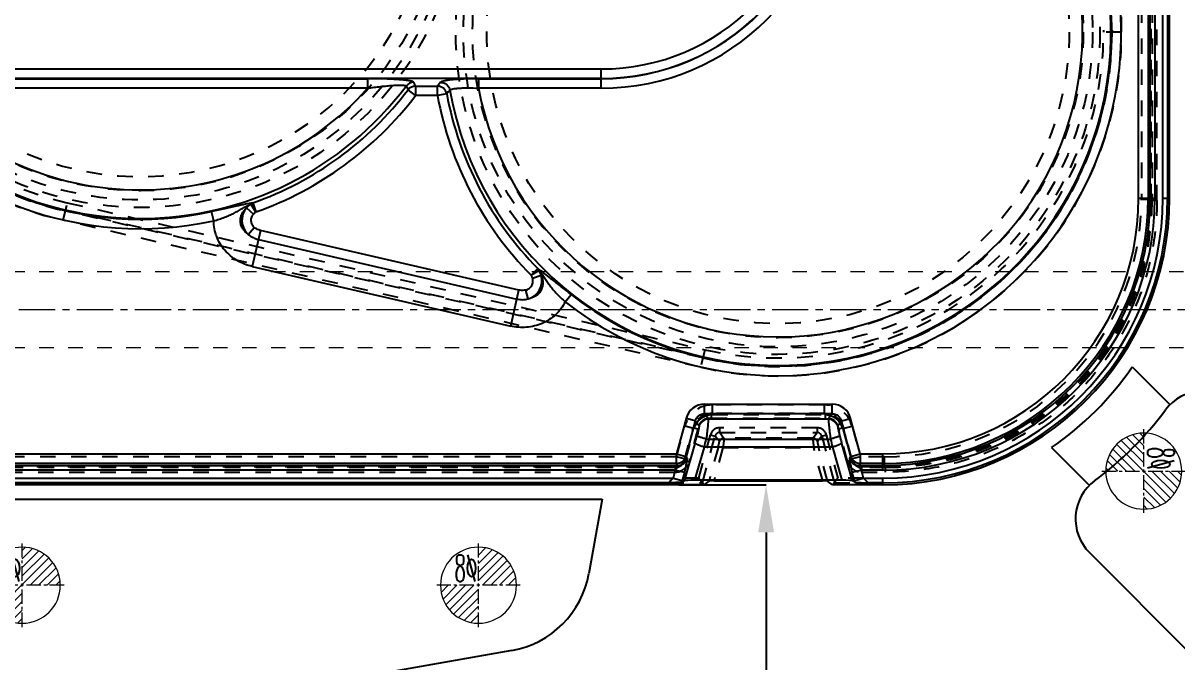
# Model space of a CAD drawing. Header units: millimetres. Extents: x -685 to 1888, y -6001 to 855.
# Drawn here: x 227.9 to 349.3, y -1330.8 to -1263.6 of the extents above; entities that cross this region are included whole.
import ezdxf
from ezdxf.enums import TextEntityAlignment as Align

# ---------------------------------------------------------------- set-up
doc = ezdxf.new("R2010")
doc.units = ezdxf.units.MM
doc.header["$LTSCALE"] = 16.335
doc.header["$PDMODE"] = 3
doc.header["$PDSIZE"] = 0.3125
doc.linetypes.add('CENTER', pattern=[0.6, 0.375, -0.075, 0.075, -0.075])
doc.linetypes.add('HIDDEN', pattern=[0.2, 0.1, -0.1])
doc.layers.get('0').update_dxf_attribs({"linetype": 'CONTINUOUS'})
doc.layers.get('Defpoints').update_dxf_attribs({"linetype": 'CONTINUOUS'})
for name, color, linetype, lineweight in [('cool', 153, 'HIDDEN', 9), ('epin', 13, 'CONTINUOUS', 9), ('sp', 193, 'CONTINUOUS', 9)]:
    doc.layers.add(name, color=color, linetype=linetype, lineweight=lineweight)
doc.layers.add('DEFAULT_2', color=8, linetype='HIDDEN')
doc.styles.get("Standard").update_dxf_attribs({"font": 'txt', "width": 0.8})
doc.styles.add('TXT', font='txt.shx', dxfattribs={"bigfont": 'gbcbig.shx'})
doc.styles.add('TXT05', font='txt.shx', dxfattribs={"width": 0.5, "bigfont": 'gbcbig.shx'})
doc.dimstyles.new('mold', dxfattribs={"dimtxt": 8, "dimasz": 5, "dimexe": 0, "dimexo": 0, "dimgap": 0, "dimtad": 1, "dimzin": 1, "dimtxsty": 'Standard', "dimcen": 0, "dimclrd": 4, "dimclre": 4, "dimclrt": 6, "dimazin": 0, "dimtfac": 1, "dimtofl": 0, "dimtmove": 0, "dimatfit": 3, "dimfxl": 0, "dimarcsym": 0})

# ---------------------------------------------------------------- blocks, each defined once
blk = doc.blocks.new('*D146')
at = {"color": 4, "lineweight": -2}
for p, q in [((296.88, -1312.15), (306.07, -1312.15)), ((306.07, -1317.15), (306.07, -1403.71)), ((296.88, -1408.71), (306.07, -1408.71))]:
    blk.add_line(p, q, dxfattribs=at)
at = {"color": 4}
for points in [[(305.24, -1317.15), (306.91, -1317.15), (306.07, -1312.15)], [(305.24, -1403.71), (306.91, -1403.71), (306.07, -1408.71)]]:
    blk.add_solid(points, dxfattribs=at)
at = {"layer": 'Defpoints', "color": 0}
for p in [(296.88, -1312.15), (296.88, -1408.71), (306.07, -1408.71)]:
    blk.add_point(p, dxfattribs=at)
at = {"color": 6, "insert": (301.41, -1365.42), "char_height": 8, "attachment_point": 5, "rotation": 90}
blk.add_mtext('96,56', dxfattribs=at)
blk = doc.blocks.new('sp_80_th', base_point=(180.03, -1065.14))
at = {"layer": 'sp', "color": 1, "linetype": 'CENTER', "ltscale": 2.643404}
for p, q in [((180.03, -1111.89), (180.03, -1018.39)), ((133.28, -1065.14), (226.78, -1065.14))]:
    blk.add_line(p, q, dxfattribs=at)
at = {"layer": 'sp', "linetype": 'HIDDEN', "ltscale": 2.073258}
for radius in [42.5, 40]:
    blk.add_circle((180.03, -1065.14), radius, dxfattribs=at)
at = {"layer": 'sp', "color": 6, "style": 'TXT'}
blk.add_text('SP%%c80', height=10, dxfattribs=at).set_placement((180.03, -1081.14), align=Align.MIDDLE)
blk = doc.blocks.new('124')
at = {"layer": 'cool', "ltscale": 0.932966}
for p, q in [((10.14, -1344.71), (401.48, -1344.71)), ((10.14, -1352.71), (401.48, -1352.71))]:
    blk.add_line(p, q, dxfattribs=at)
at = {"layer": 'cool', "color": 1, "linetype": 'CENTER', "ltscale": 0.621977}
blk.add_line((-4.19, -1348.71), (415.81, -1348.71), dxfattribs=at)
blk = doc.blocks.new('epin_ejp_8')
at = {"layer": 'epin'}
h = blk.add_hatch(dxfattribs=at)
h.set_pattern_fill('_ANSI31', color=123, scale=0.2, angle=90, style=0)
h.set_pattern_definition([(135, (-263.1036, 1313.3417), (-0.4490128, -0.4490128), [])])
h.paths.add_polyline_path([(0, 4, 0.414214), (-4, 0), (0, 0)])
h.paths.add_polyline_path([(4, 0), (0, 0), (0, -4, 0.414214)])
at = {"layer": 'epin', "color": 1, "linetype": 'CENTER', "ltscale": 0.248791}
for p, q in [((0, -4.4), (0, 4.4)), ((-4.4, 0), (4.4, 0))]:
    blk.add_line(p, q, dxfattribs=at)
at = {"layer": 'epin'}
blk.add_circle((0, 0), 4, dxfattribs=at)
at = {"layer": 'epin', "color": 6, "style": 'TXT05', "width": 0.5}
blk.add_text('%%c8', height=2.8, dxfattribs=at).set_placement((1.33, 1.8), align=Align.MIDDLE)
blk = doc.blocks.new('02')
at = {"layer": 'epin', "color": 4, "xscale": -1, "rotation": 270}
blk.add_blockref('epin_ejp_8', (345.81, -1310.71), dxfattribs=at)
at = {"layer": 'epin', "xscale": -1}
for p in [(227.81, -1322.71), (275.81, -1322.71)]:
    blk.add_blockref('epin_ejp_8', p, dxfattribs=at)

msp = doc.modelspace()

# ---------------------------------------------------------------- linework, layer by layer
at = {"color": 7, "linetype": 'Continuous'}
for p, q in [((345.269, -1281.999), (345.269, -1170.444)), ((346.271, -1170.444), (346.271, -1281.999)), ((346.479, -1281.999), (346.479, -1170.444)), ((346.98, -1170.444), (346.98, -1281.999)), ((347.816, -1281.999), (347.816, -1170.444)), ((348.317, -1170.444), (348.317, -1281.999)), ((348.522, -1281.999), (348.522, -1170.444)), ((122.899, -1268.405), (288.724, -1268.405)), ((288.724, -1270.426), (288.724, -1268.405)), ((288.724, -1269.405), (122.899, -1269.405)), ((216.326, -1269.427), (264.14, -1269.427)), ((264.14, -1269.427), (264.14, -1270.426)), ((269.196, -1270.203), (268.999, -1269.805)), ((271.819, -1269.805), (271.487, -1270.203)), ((275.814, -1269.427), (288.724, -1269.427)), ((275.814, -1269.427), (275.814, -1270.426)), ((264.14, -1270.426), (216.326, -1270.426)), ((268.201, -1270.203), (268.402, -1270.596)), ((269.196, -1271.203), (268.402, -1270.596)), ((269.196, -1270.203), (271.487, -1270.203)), ((269.196, -1270.203), (269.196, -1271.203)), ((271.487, -1271.203), (271.487, -1270.203)), ((272.469, -1271.02), (271.487, -1271.203)), ((288.724, -1270.426), (275.814, -1270.426)), ((271.487, -1271.203), (269.196, -1271.203)), ((345.269, -1281.999), (346.98, -1281.999)), ((347.816, -1281.999), (348.522, -1281.999)), ((251.416, -1282.998), (252.128, -1283.662)), ((252.395, -1283.439), (251.862, -1282.624)), ((252.061, -1282.496), (252.395, -1283.439)), ((247.945, -1284.378), (247.732, -1283.402)), ((251.581, -1285.808), (252.211, -1285.066)), ((252.863, -1285.385), (251.989, -1289.178)), ((280.071, -1291.656), (252.863, -1285.385)), ((252.645, -1286.333), (279.853, -1292.604)), ((251.989, -1289.178), (279.197, -1295.449)), ((281.345, -1290.111), (282.057, -1289.41)), ((282.18, -1289.612), (281.345, -1290.111)), ((282.417, -1290.143), (281.486, -1290.428)), ((279.197, -1295.449), (280.071, -1291.656)), ((281.039, -1292.598), (280.797, -1291.655)), ((284.934, -1292.903), (285.553, -1292.119)), ((299.593, -1304.677), (299.593, -1303.674)), ((299.594, -1303.674), (313.03, -1303.674)), ((313.03, -1304.677), (313.03, -1303.674)), ((297.657, -1305.16), (296.656, -1308.896)), ((298.625, -1305.42), (297.657, -1305.16)), ((313.03, -1304.677), (299.593, -1304.677)), ((299.987, -1305.19), (299.593, -1304.677)), ((313.03, -1304.677), (312.636, -1305.19)), ((313.998, -1305.42), (314.966, -1305.16)), ((315.967, -1308.896), (314.966, -1305.16)), ((298.625, -1305.42), (297.624, -1309.155)), ((298.625, -1305.42), (299.019, -1305.933)), ((299.987, -1305.19), (312.636, -1305.19)), ((313.604, -1305.933), (313.998, -1305.42)), ((314.999, -1309.155), (313.998, -1305.42)), ((299.768, -1307.334), (312.856, -1307.334)), ((298.608, -1307.689), (297.455, -1311.724)), ((298.582, -1311.669), (299.576, -1308.189)), ((313.047, -1308.189), (299.576, -1308.189)), ((313.047, -1308.189), (314.041, -1311.669)), ((315.168, -1311.724), (314.015, -1307.689)), ((206.832, -1308.896), (296.656, -1308.896)), ((296.656, -1309.898), (207.407, -1309.898)), ((296.656, -1308.896), (297.624, -1309.155)), ((296.656, -1309.898), (296.656, -1308.896)), ((296.656, -1309.898), (296.815, -1310.106)), ((297.783, -1309.363), (297.624, -1309.155)), ((314.999, -1309.155), (314.84, -1309.363)), ((314.999, -1309.155), (315.967, -1308.896)), ((315.808, -1310.106), (315.967, -1309.898)), ((315.967, -1308.896), (318.372, -1308.896)), ((315.967, -1308.896), (315.967, -1309.898)), ((318.372, -1309.898), (315.967, -1309.898)), ((318.372, -1310.607), (318.372, -1308.896)), ((207.2, -1310.106), (296.815, -1310.106)), ((296.514, -1310.607), (207.2, -1310.607)), ((296.514, -1310.607), (296.29, -1311.443)), ((297.482, -1310.867), (296.514, -1310.607)), ((297.482, -1310.867), (297.258, -1311.702)), ((316.109, -1310.607), (315.141, -1310.867)), ((315.365, -1311.702), (315.141, -1310.867)), ((315.808, -1310.106), (318.372, -1310.106)), ((318.372, -1310.607), (316.109, -1310.607)), ((316.333, -1311.443), (316.109, -1310.607)), ((299.548, -1312.149), (112.075, -1312.149)), ((115.333, -1311.443), (296.29, -1311.443)), ((295.783, -1311.944), (115.84, -1311.944)), ((296.29, -1311.443), (297.258, -1311.702)), ((297.212, -1311.871), (297.455, -1311.724)), ((314.041, -1311.669), (298.582, -1311.669)), ((299.548, -1312.149), (300.072, -1311.747)), ((300.598, -1311.722), (312.025, -1311.722)), ((313.075, -1312.149), (312.551, -1311.747)), ((318.372, -1312.149), (313.075, -1312.149)), ((315.411, -1311.871), (315.168, -1311.724)), ((315.365, -1311.702), (316.333, -1311.443)), ((316.333, -1311.443), (318.372, -1311.443)), ((318.372, -1311.944), (316.84, -1311.944)), ((318.372, -1312.149), (318.372, -1311.443))]:
    msp.add_line(p, q, dxfattribs=at)
for p, q in [((344.588, -1299.73), (348.58, -1303.722)), ((336.103, -1308.215), (340.094, -1312.207)), ((340.094, -1319.278), (350.781, -1329.965))]:
    msp.add_line(p, q)
at = {"color": 2}
for p, q in [((213.312, -1313.649), (288.812, -1313.649)), ((288.812, -1313.649), (287.434, -1321.461)), ((279.322, -1329.572), (260.237, -1332.938))]:
    msp.add_line(p, q, dxfattribs=at)
at = {"color": 7, "linetype": 'Continuous'}
for centre, radius, start, end in [((307.317, -1264.546), 35.046, 189.9987, 68.30839), ((307.317, -1264.546), 32.047, 190.57252, 68.30835), ((288.724, -1245.819), 24.608, 270, 360), ((288.724, -1245.819), 23.608, 270, 0), ((288.724, -1245.819), 23.586, 270, 0), ((288.724, -1245.819), 22.587, 270, 360), ((307.317, -1264.546), 36.126, 231.71501, 25.30613), ((307.317, -1264.546), 35.127, 231.71639, 25.30399), ((269.005, -1270.816), 1.011, 90.32314, 142.61796), ((240.233, -1249.085), 36.126, 217.11884, 282.32715), ((240.233, -1249.085), 35.127, 217.11884, 282.32501), ((240.233, -1249.085), 35.046, 217.05474, 322.94526), ((240.233, -1249.085), 32.047, 221.75488, 318.24512), ((240.233, -1249.085), 35.444, 289.49497, 322.63299), ((269.202, -1271.214), 1.011, 90.3234, 142.31975), ((271.476, -1271.216), 1.012, 11.11472, 89.39733), ((461.832, -1433.302), 249.387, 139.28596, 139.40377), ((307.317, -1264.546), 35.444, 190.52423, 224.54711), ((240.233, -1249.085), 36.443, 289.49497, 322.63299), ((307.317, -1264.546), 36.443, 190.52423, 224.54711), ((318.372, -1281.999), 30.15, 270, 0), ((318.372, -1281.999), 29.946, 270, 0), ((318.372, -1281.999), 29.444, 270, 0), ((318.372, -1281.999), 28.609, 270, 360), ((318.372, -1281.999), 28.107, 270, 0), ((318.372, -1281.999), 27.9, 270, 0), ((318.372, -1281.999), 26.897, 270, 360), ((252.928, -1284.32), 2.008, 138.8482, 227.86219), ((280.48, -1290.67), 2.008, 286.17961, 15.19544), ((318.372, -1281.999), 31.65, 304.07211, 325.92789), ((299.593, -1305.678), 2.004, 89.982, 165.01819), ((313.03, -1305.678), 2.004, 14.982, 90.01819), ((318.372, -1281.999), 37.15, 306.81622, 323.18378), ((240.758, -1291.163), 60.164, 344.05728, 344.73395), ((211.419, -1288.043), 90.43, 347.12759, 347.68296), ((401.178, -1288.049), 90.404, 192.31696, 192.87249), ((371.149, -1291.363), 59.421, 195.26182, 195.94695), ((296.652, -1308.891), 1.008, 270.22947, 344.77053), ((296.811, -1309.098), 1.008, 270.24136, 344.75861), ((315.812, -1309.098), 1.008, 195.24142, 269.75857), ((315.971, -1308.891), 1.008, 195.22948, 269.77052), ((275.004, -1305.739), 23.039, 344.56515, 345.00039), ((337.658, -1305.729), 23.079, 195.00003, 195.43451)]:
    msp.add_arc(centre, radius, start, end, dxfattribs=at)
for centre, start, end in [((352.115, -1307.257), 45, 143.18378), ((343.63, -1315.742), 126.81622, 225)]:
    msp.add_arc(centre, 5, start, end)
at = {"color": 2}
msp.add_arc((277.586, -1319.724), 10, 280, 350, dxfattribs=at)
at = {"color": 7, "linetype": 'Continuous'}
for centre, major_axis, ratio, start_param, end_param in [((298.497, -1311.724), (1.046, 0.004), 0.0523469, 1.4897992, 3.0546433), ((300.591, -1311.748), (0.52, 0), 0.0506126, 1.5571982, 3.0756346), ((312.032, -1311.748), (0.52, 0), 0.0506126, 0.065958, 1.5843945), ((314.126, -1311.724), (1.046, -0.004), 0.0523469, 0.0869494, 1.6517935)]:
    msp.add_ellipse(centre, major_axis=major_axis, ratio=ratio, start_param=start_param, end_param=end_param, dxfattribs=at)
for points, knots in [([(268.999, -1269.805), (268.989, -1269.786), (268.936, -1269.751), (268.833, -1269.713), (268.679, -1269.674), (268.479, -1269.637), (268.237, -1269.602), (267.847, -1269.558), (267.291, -1269.513), (266.566, -1269.473), (265.784, -1269.446), (264.969, -1269.43), (264.418, -1269.427), (264.14, -1269.427)], [0, 0, 0, 0, 0.0133581, 0.0359989, 0.0684398, 0.1102075, 0.1603625, 0.217912, 0.350885, 0.501184, 0.6624423, 0.82989, 1, 1, 1, 1]), ([(275.814, -1269.427), (275.331, -1269.427), (274.626, -1269.439), (273.724, -1269.484), (273.138, -1269.529), (272.643, -1269.583), (272.257, -1269.645), (272.008, -1269.704), (271.876, -1269.76), (271.832, -1269.789), (271.819, -1269.805)], [0, 0, 0, 0, 0.3588999, 0.5235752, 0.6708097, 0.7955788, 0.8935581, 0.9618376, 0.9845225, 1, 1, 1, 1]), ([(271.819, -1269.805), (271.933, -1269.806), (272.166, -1269.853), (272.572, -1270.079), (272.762, -1270.409), (272.803, -1270.631)], [0, 0, 0, 0, 0.2478099, 0.5070942, 1, 1, 1, 1]), ([(264.14, -1270.426), (264.374, -1270.393), (264.836, -1270.329), (265.519, -1270.246), (266.174, -1270.179), (266.78, -1270.131), (267.312, -1270.105), (267.696, -1270.103), (267.939, -1270.119), (268.067, -1270.137), (268.152, -1270.159), (268.195, -1270.187), (268.201, -1270.203)], [0, 0, 0, 0, 0.1728441, 0.3418237, 0.5038534, 0.6542288, 0.7871423, 0.8939198, 0.9347341, 0.9661081, 0.9876346, 1, 1, 1, 1]), ([(272.803, -1270.631), (272.813, -1270.617), (272.845, -1270.59), (272.944, -1270.542), (273.131, -1270.493), (273.421, -1270.447), (273.793, -1270.414), (274.234, -1270.394), (274.916, -1270.387), (275.449, -1270.405), (275.814, -1270.427)], [0, 0, 0, 0, 0.0166247, 0.0399508, 0.108489, 0.205596, 0.3290323, 0.4756723, 0.6402701, 1, 1, 1, 1]), ([(252.061, -1282.496), (251.804, -1282.543), (251.222, -1282.649), (250.237, -1282.851), (249.053, -1283.111), (248.19, -1283.302), (247.731, -1283.402)], [0, 0, 0, 0, 0.1773132, 0.400947, 0.6814413, 1, 1, 1, 1]), ([(247.945, -1284.378), (248.144, -1284.326), (248.532, -1284.207), (249.091, -1284.011), (249.617, -1283.806), (250.099, -1283.576), (250.544, -1283.326), (251.115, -1282.983), (251.557, -1282.754), (251.862, -1282.624)], [0, 0, 0, 0, 0.1432349, 0.2820841, 0.4130708, 0.5360319, 0.6539241, 0.7692362, 1, 1, 1, 1]), ([(251.581, -1285.808), (251.363, -1285.653), (251.068, -1285.355), (250.831, -1284.86), (250.752, -1284.446), (250.782, -1284.026), (250.96, -1283.508), (251.217, -1283.177), (251.416, -1282.998)], [0, 0, 0, 0, 0.2459115, 0.372434, 0.5001995, 0.6281093, 0.7544146, 1, 1, 1, 1]), ([(251.862, -1282.624), (251.822, -1282.651), (251.662, -1282.761), (251.516, -1282.891), (251.416, -1282.998)], [0, 0, 0, 0, 0.2477221, 1, 1, 1, 1]), ([(251.862, -1282.624), (251.878, -1282.61), (251.939, -1282.56), (252.008, -1282.52), (252.061, -1282.496)], [0, 0, 0, 0, 0.2616841, 1, 1, 1, 1]), ([(251.989, -1289.178), (251.442, -1289.052), (250.377, -1288.632), (249.058, -1287.538), (248.167, -1286.07), (247.951, -1284.939), (247.945, -1284.378)], [0, 0, 0, 0, 0.2501446, 0.500177, 0.7501331, 1, 1, 1, 1]), ([(252.128, -1283.662), (252.039, -1283.757), (251.897, -1283.985), (251.835, -1284.384), (251.943, -1284.772), (252.111, -1284.982), (252.211, -1285.066)], [0, 0, 0, 0, 0.250037, 0.5000296, 0.7499978, 1, 1, 1, 1]), ([(252.128, -1283.662), (252.148, -1283.641), (252.23, -1283.558), (252.322, -1283.486), (252.395, -1283.439)], [0, 0, 0, 0, 0.2462281, 1, 1, 1, 1]), ([(252.863, -1285.385), (252.803, -1285.371), (252.569, -1285.304), (252.349, -1285.184), (252.211, -1285.066)], [0, 0, 0, 0, 0.2562297, 1, 1, 1, 1]), ([(251.581, -1285.808), (251.734, -1285.938), (252.073, -1286.157), (252.453, -1286.289), (252.645, -1286.333)], [0, 0, 0, 0, 0.5050789, 1, 1, 1, 1]), ([(280.798, -1291.655), (280.924, -1291.623), (281.167, -1291.508), (281.434, -1291.206), (281.553, -1290.82), (281.525, -1290.553), (281.486, -1290.428)], [0, 0, 0, 0, 0.2500368, 0.5000291, 0.7499978, 1, 1, 1, 1]), ([(282.417, -1290.143), (282.517, -1290.391), (282.604, -1290.802), (282.537, -1291.346), (282.38, -1291.737), (282.128, -1292.074), (281.698, -1292.414), (281.303, -1292.554), (281.039, -1292.598)], [0, 0, 0, 0, 0.2457978, 0.3723309, 0.5001044, 0.6280048, 0.7543013, 1, 1, 1, 1]), ([(281.345, -1290.111), (281.36, -1290.136), (281.416, -1290.238), (281.461, -1290.345), (281.486, -1290.428)], [0, 0, 0, 0, 0.253816, 1, 1, 1, 1]), ([(285.554, -1292.119), (285.185, -1291.828), (284.493, -1291.28), (283.541, -1290.527), (282.745, -1289.914), (282.268, -1289.564), (282.057, -1289.41)], [0, 0, 0, 0, 0.3185556, 0.5990634, 0.8226928, 1, 1, 1, 1]), ([(282.057, -1289.41), (282.069, -1289.424), (282.118, -1289.486), (282.157, -1289.556), (282.18, -1289.612)], [0, 0, 0, 0, 0.239195, 1, 1, 1, 1]), ([(282.18, -1289.612), (282.289, -1289.738), (282.5, -1289.993), (282.785, -1290.401), (283.057, -1290.82), (283.349, -1291.24), (283.682, -1291.658), (284.064, -1292.072), (284.482, -1292.492), (284.778, -1292.769), (284.934, -1292.903)], [0, 0, 0, 0, 0.115921, 0.2307272, 0.3464882, 0.4639494, 0.5869936, 0.7179887, 0.8567639, 1, 1, 1, 1]), ([(282.417, -1290.143), (282.403, -1290.096), (282.34, -1289.912), (282.254, -1289.737), (282.18, -1289.612)], [0, 0, 0, 0, 0.2530189, 1, 1, 1, 1]), ([(280.798, -1291.655), (280.74, -1291.67), (280.5, -1291.714), (280.25, -1291.697), (280.071, -1291.656)], [0, 0, 0, 0, 0.2442835, 1, 1, 1, 1]), ([(284.934, -1292.903), (284.683, -1293.406), (283.994, -1294.328), (282.551, -1295.258), (280.885, -1295.663), (279.744, -1295.575), (279.197, -1295.449)], [0, 0, 0, 0, 0.2498854, 0.4998181, 0.749839, 1, 1, 1, 1]), ([(279.853, -1292.604), (280.045, -1292.649), (280.444, -1292.696), (280.844, -1292.648), (281.039, -1292.598)], [0, 0, 0, 0, 0.4948751, 1, 1, 1, 1]), ([(298.625, -1305.42), (298.68, -1305.212), (298.935, -1304.821), (299.378, -1304.676), (299.593, -1304.677)], [0, 0, 0, 0, 0.4999943, 1, 1, 1, 1]), ([(313.03, -1304.677), (313.245, -1304.676), (313.688, -1304.821), (313.943, -1305.212), (313.998, -1305.42)], [0, 0, 0, 0, 0.4999943, 1, 1, 1, 1]), ([(299.019, -1305.933), (299.021, -1305.936), (299.024, -1305.948), (299.025, -1305.983), (299.017, -1306.051), (299.001, -1306.156), (298.974, -1306.291), (298.939, -1306.45), (298.882, -1306.691), (298.834, -1306.878), (298.799, -1307.005)], [0, 0, 0, 0, 0.0114724, 0.031389, 0.0971274, 0.1956595, 0.3226447, 0.4729254, 0.640405, 1, 1, 1, 1]), ([(299.987, -1305.19), (299.878, -1305.19), (299.656, -1305.231), (299.268, -1305.435), (299.074, -1305.729), (299.019, -1305.933)], [0, 0, 0, 0, 0.2523898, 0.5122704, 1, 1, 1, 1]), ([(299.987, -1305.19), (299.99, -1305.197), (299.992, -1305.22), (299.993, -1305.262), (299.991, -1305.324), (299.985, -1305.441), (299.97, -1305.628), (299.944, -1305.896), (299.909, -1306.213), (299.851, -1306.698), (299.804, -1307.076), (299.768, -1307.334)], [0, 0, 0, 0, 0.0110511, 0.030865, 0.0593697, 0.0963697, 0.1942364, 0.3206543, 0.4705147, 0.6380318, 1, 1, 1, 1]), ([(312.636, -1305.19), (312.633, -1305.197), (312.631, -1305.22), (312.63, -1305.262), (312.632, -1305.324), (312.638, -1305.441), (312.653, -1305.628), (312.679, -1305.896), (312.714, -1306.213), (312.772, -1306.698), (312.819, -1307.076), (312.856, -1307.334)], [0, 0, 0, 0, 0.0110487, 0.0308642, 0.0593702, 0.0963707, 0.1942387, 0.3206559, 0.4705152, 0.6380301, 1, 1, 1, 1]), ([(313.604, -1305.933), (313.549, -1305.729), (313.355, -1305.435), (312.967, -1305.232), (312.745, -1305.19), (312.636, -1305.19)], [0, 0, 0, 0, 0.4877265, 0.7476073, 1, 1, 1, 1]), ([(313.604, -1305.933), (313.602, -1305.936), (313.599, -1305.948), (313.598, -1305.983), (313.606, -1306.051), (313.622, -1306.156), (313.649, -1306.291), (313.684, -1306.45), (313.741, -1306.691), (313.789, -1306.878), (313.824, -1307.005)], [0, 0, 0, 0, 0.0114386, 0.0313539, 0.0971372, 0.1956713, 0.3226429, 0.4729505, 0.6404475, 1, 1, 1, 1]), ([(299.768, -1307.334), (299.652, -1307.302), (299.479, -1307.253), (299.257, -1307.185), (299.108, -1307.137), (298.985, -1307.093), (298.891, -1307.057), (298.834, -1307.029), (298.804, -1307.013), (298.799, -1307.005)], [0, 0, 0, 0, 0.3514257, 0.5237208, 0.6798196, 0.8096965, 0.9075475, 0.9700886, 1, 1, 1, 1]), ([(313.824, -1307.005), (313.819, -1307.013), (313.789, -1307.029), (313.732, -1307.057), (313.638, -1307.093), (313.515, -1307.137), (313.366, -1307.185), (313.144, -1307.253), (312.971, -1307.302), (312.856, -1307.334)], [0, 0, 0, 0, 0.0299066, 0.0924437, 0.1902922, 0.3201685, 0.4762687, 0.6485667, 1, 1, 1, 1]), ([(299.576, -1308.189), (299.452, -1308.155), (299.219, -1308.082), (298.919, -1307.955), (298.722, -1307.841), (298.63, -1307.751), (298.608, -1307.708), (298.608, -1307.689)], [0, 0, 0, 0, 0.3471622, 0.6532831, 0.8768697, 0.9502593, 1, 1, 1, 1]), ([(314.015, -1307.689), (314.015, -1307.708), (313.993, -1307.751), (313.901, -1307.841), (313.704, -1307.955), (313.404, -1308.082), (313.171, -1308.155), (313.047, -1308.189)], [0, 0, 0, 0, 0.0497149, 0.1230402, 0.34643, 0.6526731, 1, 1, 1, 1]), ([(297.482, -1310.867), (297.53, -1310.686), (297.598, -1310.422), (297.677, -1310.081), (297.725, -1309.859), (297.761, -1309.672), (297.783, -1309.526), (297.793, -1309.433), (297.79, -1309.384), (297.787, -1309.368), (297.783, -1309.363)], [0, 0, 0, 0, 0.364302, 0.5317695, 0.681175, 0.8068531, 0.9040302, 0.9687717, 0.9884732, 1, 1, 1, 1]), ([(314.84, -1309.363), (314.836, -1309.368), (314.833, -1309.384), (314.83, -1309.433), (314.84, -1309.526), (314.862, -1309.672), (314.898, -1309.86), (314.946, -1310.081), (315.025, -1310.422), (315.093, -1310.686), (315.141, -1310.867)], [0, 0, 0, 0, 0.0115136, 0.031177, 0.095916, 0.1932089, 0.3189029, 0.4681595, 0.6355371, 1, 1, 1, 1]), ([(296.815, -1310.106), (296.821, -1310.108), (296.825, -1310.13), (296.804, -1310.184), (296.749, -1310.289), (296.645, -1310.437), (296.561, -1310.548), (296.514, -1310.607)], [0, 0, 0, 0, 0.0298635, 0.0879459, 0.3000802, 0.6195624, 1, 1, 1, 1]), ([(316.109, -1310.607), (316.062, -1310.548), (315.978, -1310.437), (315.874, -1310.289), (315.819, -1310.184), (315.798, -1310.13), (315.803, -1310.108), (315.808, -1310.106)], [0, 0, 0, 0, 0.3803279, 0.6997397, 0.9119705, 0.9701135, 1, 1, 1, 1]), ([(296.29, -1311.443), (296.24, -1311.505), (296.141, -1311.622), (295.999, -1311.774), (295.892, -1311.876), (295.822, -1311.927), (295.795, -1311.942), (295.783, -1311.944)], [0, 0, 0, 0, 0.3349801, 0.6385072, 0.8706283, 0.9497051, 1, 1, 1, 1]), ([(297.212, -1311.871), (297.206, -1311.875), (297.187, -1311.879), (297.131, -1311.889), (297.025, -1311.899), (296.868, -1311.909), (296.677, -1311.917), (296.465, -1311.925), (296.164, -1311.934), (295.936, -1311.94), (295.783, -1311.944)], [0, 0, 0, 0, 0.0146143, 0.040201, 0.1212568, 0.2347728, 0.3709269, 0.5213335, 0.6795426, 1, 1, 1, 1]), ([(315.411, -1311.871), (315.417, -1311.875), (315.436, -1311.879), (315.492, -1311.889), (315.597, -1311.898), (315.754, -1311.909), (315.945, -1311.917), (316.158, -1311.925), (316.458, -1311.934), (316.687, -1311.94), (316.84, -1311.944)], [0, 0, 0, 0, 0.0145445, 0.0400163, 0.1208525, 0.2341803, 0.3703636, 0.5208364, 0.6791136, 1, 1, 1, 1]), ([(316.333, -1311.443), (316.381, -1311.502), (316.475, -1311.614), (316.596, -1311.744), (316.687, -1311.834), (316.747, -1311.887), (316.796, -1311.923), (316.827, -1311.942), (316.84, -1311.944)], [0, 0, 0, 0, 0.3174198, 0.6114881, 0.7414344, 0.8538218, 0.9424142, 1, 1, 1, 1])]:
    msp.add_open_spline(points, degree=3, knots=knots, dxfattribs=at)
at = {"layer": 'DEFAULT_2', "color": 8, "linetype": 'HIDDEN'}
for p, q in [((345.574, -1170.444), (345.574, -1282.115)), ((346.577, -1282.133), (346.577, -1170.444)), ((346.69, -1170.444), (346.69, -1282.245)), ((347.191, -1282.232), (347.191, -1170.444)), ((341.577, -1195.704), (341.577, -1264.546)), ((342.379, -1264.546), (342.379, -1195.704)), ((342.472, -1195.704), (342.472, -1264.546)), ((343.475, -1264.546), (343.475, -1195.704)), ((343.475, -1264.546), (341.577, -1264.546)), ((232.112, -1284.32), (232.538, -1282.47)), ((232.358, -1283.252), (299.442, -1298.713)), ((232.538, -1282.47), (299.622, -1297.932)), ((346.577, -1282.133), (345.574, -1282.133)), ((346.577, -1282.133), (346.69, -1282.245)), ((347.191, -1282.245), (346.69, -1282.245)), ((299.196, -1299.781), (232.112, -1284.32)), ((299.421, -1298.804), (232.337, -1283.343)), ((299.622, -1297.932), (299.196, -1299.781)), ((312.206, -1303.744), (300.417, -1303.744)), ((300.417, -1304.749), (300.417, -1303.744)), ((312.206, -1304.749), (312.206, -1303.744)), ((300.341, -1305.15), (300.341, -1304.648)), ((312.282, -1304.649), (300.341, -1304.649)), ((300.417, -1304.747), (300.341, -1304.649)), ((300.341, -1305.15), (312.282, -1305.15)), ((300.417, -1304.749), (312.206, -1304.749)), ((312.282, -1304.649), (312.206, -1304.747)), ((312.282, -1304.648), (312.282, -1305.15)), ((296.647, -1309.201), (297.511, -1305.974)), ((297.486, -1309.559), (298.403, -1306.135)), ((298.482, -1306.234), (297.512, -1305.973)), ((297.615, -1309.461), (298.48, -1306.233)), ((298.889, -1306.265), (297.971, -1309.689)), ((298.403, -1306.135), (298.889, -1306.265)), ((298.405, -1306.135), (298.48, -1306.233)), ((311.435, -1306.144), (301.188, -1306.144)), ((301.188, -1306.646), (301.188, -1306.144)), ((311.435, -1306.144), (311.435, -1306.646)), ((313.734, -1306.265), (314.22, -1306.135)), ((314.652, -1309.689), (313.734, -1306.265)), ((314.141, -1306.234), (315.112, -1305.973)), ((314.141, -1306.234), (315.006, -1309.462)), ((314.143, -1306.233), (314.218, -1306.135)), ((315.136, -1309.559), (314.218, -1306.135)), ((315.112, -1305.973), (315.976, -1309.201)), ((299.001, -1311.435), (300.219, -1306.888)), ((299.386, -1311.937), (300.704, -1307.018)), ((300.219, -1306.888), (300.704, -1307.018)), ((301.155, -1307.607), (300.704, -1307.018)), ((301.188, -1306.646), (311.435, -1306.646)), ((301.188, -1306.646), (301.64, -1307.235)), ((310.983, -1307.235), (301.64, -1307.235)), ((310.983, -1307.235), (311.435, -1306.646)), ((311.92, -1307.018), (311.468, -1307.607)), ((311.92, -1307.018), (312.404, -1306.888)), ((311.92, -1307.018), (313.237, -1311.937)), ((312.404, -1306.888), (313.623, -1311.435)), ((301.047, -1308.109), (300.072, -1311.747)), ((301.531, -1308.239), (300.598, -1311.722)), ((301.047, -1308.109), (301.531, -1308.239)), ((301.531, -1308.239), (311.092, -1308.239)), ((311.092, -1308.239), (311.576, -1308.109)), ((312.025, -1311.722), (311.092, -1308.239)), ((312.551, -1311.747), (311.576, -1308.109)), ((296.647, -1309.201), (114.976, -1309.201)), ((297.617, -1309.462), (296.647, -1309.201)), ((296.656, -1309.898), (296.647, -1310.204)), ((297.121, -1310.104), (297.258, -1309.999)), ((297.352, -1309.857), (297.124, -1310.102)), ((297.486, -1309.559), (297.352, -1309.857)), ((297.486, -1309.559), (297.971, -1309.689)), ((297.615, -1309.461), (297.487, -1309.559)), ((315.137, -1309.559), (314.652, -1309.689)), ((315.976, -1309.201), (315.006, -1309.462)), ((315.136, -1309.559), (315.008, -1309.461)), ((315.365, -1309.999), (315.502, -1310.104)), ((315.976, -1310.204), (315.967, -1309.898)), ((318.488, -1309.201), (315.976, -1309.201)), ((318.505, -1309.201), (318.505, -1310.204)), ((114.976, -1310.204), (296.647, -1310.204)), ((296.5, -1310.317), (115.123, -1310.317)), ((115.123, -1310.818), (296.5, -1310.818)), ((296.5, -1310.317), (296.647, -1310.204)), ((296.5, -1310.317), (296.5, -1310.818)), ((315.976, -1310.204), (318.505, -1310.204)), ((315.976, -1310.204), (316.123, -1310.317)), ((318.618, -1310.317), (316.123, -1310.317)), ((316.123, -1310.317), (316.123, -1310.818)), ((316.123, -1310.818), (318.605, -1310.818)), ((318.618, -1310.317), (318.505, -1310.204)), ((318.618, -1310.317), (318.618, -1310.818)), ((295.783, -1311.944), (299.386, -1311.937)), ((299.001, -1311.435), (296.29, -1311.443)), ((299.001, -1311.435), (299.386, -1311.937)), ((299.386, -1311.937), (299.548, -1312.149)), ((313.075, -1312.149), (313.237, -1311.937)), ((313.623, -1311.435), (313.237, -1311.937)), ((313.237, -1311.937), (316.84, -1311.944)), ((316.333, -1311.443), (313.623, -1311.435))]:
    msp.add_line(p, q, dxfattribs=at)
for points in [[(298.482, -1306.234), (298.553, -1306.019), (298.924, -1305.416), (299.481, -1304.981), (300.154, -1304.767), (300.417, -1304.749)], [(312.206, -1304.749), (312.432, -1304.762), (313.111, -1304.965), (313.675, -1305.39), (314.056, -1305.984), (314.141, -1306.234)], [(315.5, -1310.102), (315.26, -1309.839), (315.137, -1309.559)]]:
    msp.add_lwpolyline(points, dxfattribs=at)
for centre, radius in [((240.233, -1249.085), 33.886), ((240.233, -1249.085), 33.094), ((240.233, -1249.085), 32.128), ((307.317, -1264.546), 33.886), ((307.317, -1264.546), 33.094), ((307.317, -1264.546), 32.128), ((307.317, -1264.546), 30.644)]:
    msp.add_circle(centre, radius, dxfattribs=at)
for centre, radius, start, end in [((240.233, -1249.085), 30.644, 94.4269, 0.0043), ((240.233, -1249.085), 34.261, 205.29118, 257.02103), ((240.233, -1249.085), 36.158, 205.58557, 257.02103), ((240.233, -1249.085), 35.156, 205.58557, 257.02103), ((240.233, -1249.085), 35.063, 205.29118, 257.02103), ((307.317, -1264.546), 36.158, 257.02103, 360), ((307.317, -1264.546), 35.156, 257.02103, 0), ((307.317, -1264.546), 35.063, 257.02103, 0), ((307.317, -1264.546), 34.261, 257.02103, 0), ((318.532, -1282.159), 27.041, 269.90615, 0.09348), ((318.526, -1282.153), 28.05, 269.9584, 0.0416), ((318.648, -1282.275), 28.04, 269.93919, 0.06086), ((300.416, -1306.75), 3.006, 89.97776, 165.02524), ((312.208, -1306.75), 3.006, 14.97776, 90.02524), ((300.341, -1306.653), 2.005, 89.97292, 165.0198), ((300.411, -1306.745), 1.998, 89.83704, 165.16095), ((300.341, -1306.653), 1.503, 89.97296, 165.02857), ((312.212, -1306.745), 1.998, 14.83702, 90.16096), ((312.282, -1306.653), 2.005, 14.97292, 90.0198), ((312.282, -1306.653), 1.503, 14.97296, 90.02857), ((301.188, -1307.147), 1.003, 89.97516, 165.02436), ((311.435, -1307.147), 1.003, 14.97516, 90.02436), ((301.187, -1307.146), 0.5, 89.83268, 165.16819), ((301.641, -1307.738), 0.503, 90.13452, 164.86277), ((310.982, -1307.738), 0.503, 15.13424, 89.86626), ((311.436, -1307.146), 0.5, 14.83268, 90.16818), ((296.498, -1309.293), 1.525, 270.04991, 344.94198), ((296.495, -1309.289), 1.027, 270.24746, 319.82802), ((296.647, -1309.201), 1.005, 307.5, 345), ((316.125, -1309.293), 1.525, 195.05801, 269.95007), ((315.976, -1309.201), 1.005, 195, 232.5), ((316.129, -1309.287), 1.031, 220.11257, 244.89985)]:
    msp.add_arc(centre, radius, start, end, dxfattribs=at)
for points, knots in [([(347.191, -1282.232), (347.188, -1284.101), (346.83, -1287.849), (345.195, -1293.248), (342.539, -1298.225), (338.96, -1302.587), (334.598, -1306.166), (329.621, -1308.822), (324.222, -1310.458), (320.474, -1310.815), (318.605, -1310.818)], [0, 0, 0, 0, 0.1250013, 0.2500013, 0.3750008, 0.5, 0.6249992, 0.7499987, 0.8749987, 1, 1, 1, 1]), ([(301.64, -1307.235), (301.643, -1307.244), (301.64, -1307.275), (301.638, -1307.337), (301.628, -1307.432), (301.616, -1307.556), (301.599, -1307.705), (301.571, -1307.935), (301.548, -1308.115), (301.531, -1308.239)], [0, 0, 0, 0, 0.0278407, 0.0906146, 0.1862889, 0.3111305, 0.4607195, 0.6296554, 1, 1, 1, 1]), ([(310.983, -1307.235), (310.98, -1307.244), (310.983, -1307.275), (310.985, -1307.337), (310.995, -1307.432), (311.007, -1307.556), (311.024, -1307.705), (311.052, -1307.935), (311.075, -1308.115), (311.092, -1308.239)], [0, 0, 0, 0, 0.0278304, 0.090587, 0.1862492, 0.3110916, 0.4606919, 0.6296431, 1, 1, 1, 1]), ([(301.047, -1308.109), (301.063, -1308.047), (301.086, -1307.958), (301.114, -1307.843), (301.131, -1307.769), (301.143, -1307.707), (301.153, -1307.658), (301.155, -1307.628), (301.158, -1307.611), (301.155, -1307.607)], [0, 0, 0, 0, 0.3705619, 0.5395357, 0.6891178, 0.8134467, 0.9087334, 0.9717871, 1, 1, 1, 1]), ([(311.468, -1307.607), (311.465, -1307.611), (311.468, -1307.628), (311.47, -1307.658), (311.48, -1307.707), (311.492, -1307.769), (311.509, -1307.843), (311.537, -1307.958), (311.56, -1308.047), (311.576, -1308.109)], [0, 0, 0, 0, 0.0276842, 0.0901838, 0.1858298, 0.3109586, 0.460752, 0.6296209, 1, 1, 1, 1]), ([(296.647, -1310.204), (296.756, -1310.205), (296.975, -1310.17), (297.172, -1310.065), (297.258, -1309.999)], [0, 0, 0, 0, 0.4999512, 1, 1, 1, 1]), ([(297.258, -1309.999), (297.345, -1309.932), (297.497, -1309.77), (297.587, -1309.566), (297.615, -1309.461)], [0, 0, 0, 0, 0.5000488, 1, 1, 1, 1]), ([(315.008, -1309.461), (315.036, -1309.566), (315.126, -1309.77), (315.278, -1309.932), (315.365, -1309.999)], [0, 0, 0, 0, 0.4999512, 1, 1, 1, 1]), ([(315.365, -1309.999), (315.451, -1310.065), (315.648, -1310.17), (315.867, -1310.205), (315.976, -1310.204)], [0, 0, 0, 0, 0.5000488, 1, 1, 1, 1])]:
    msp.add_open_spline(points, degree=3, knots=knots, dxfattribs=at)
for points in [[(297.282, -1309.951), (297.377, -1309.838), (297.448, -1309.701), (297.487, -1309.559)], [(315.136, -1309.559), (315.175, -1309.701), (315.246, -1309.838), (315.341, -1309.95)], [(315.692, -1310.22), (315.826, -1310.282), (315.976, -1310.316), (316.123, -1310.317)]]:
    msp.add_open_spline(points, degree=3, dxfattribs=at)

# ---------------------------------------------------------------- block references
for name, p in [('02', (0, 0)), ('124', (0, 55))]:
    msp.add_blockref(name, p)
at = {"layer": 'sp'}
msp.add_blockref('sp_80_th', (205.812, -1223.709), dxfattribs=at)

# ---------------------------------------------------------------- dimensions: what is measured, and where the dimension line sits
dim = msp.add_linear_dim(base=(306.072, -1408.709), p1=(296.881, -1312.149), p2=(296.881, -1408.709), angle=90, dimstyle='mold')
dim.commit()
dim.dimension.update_dxf_attribs({"geometry": '*D146', "text_midpoint": (306.072, -1365.418), "dimtype": 160})

doc.saveas('drawing.dxf')
